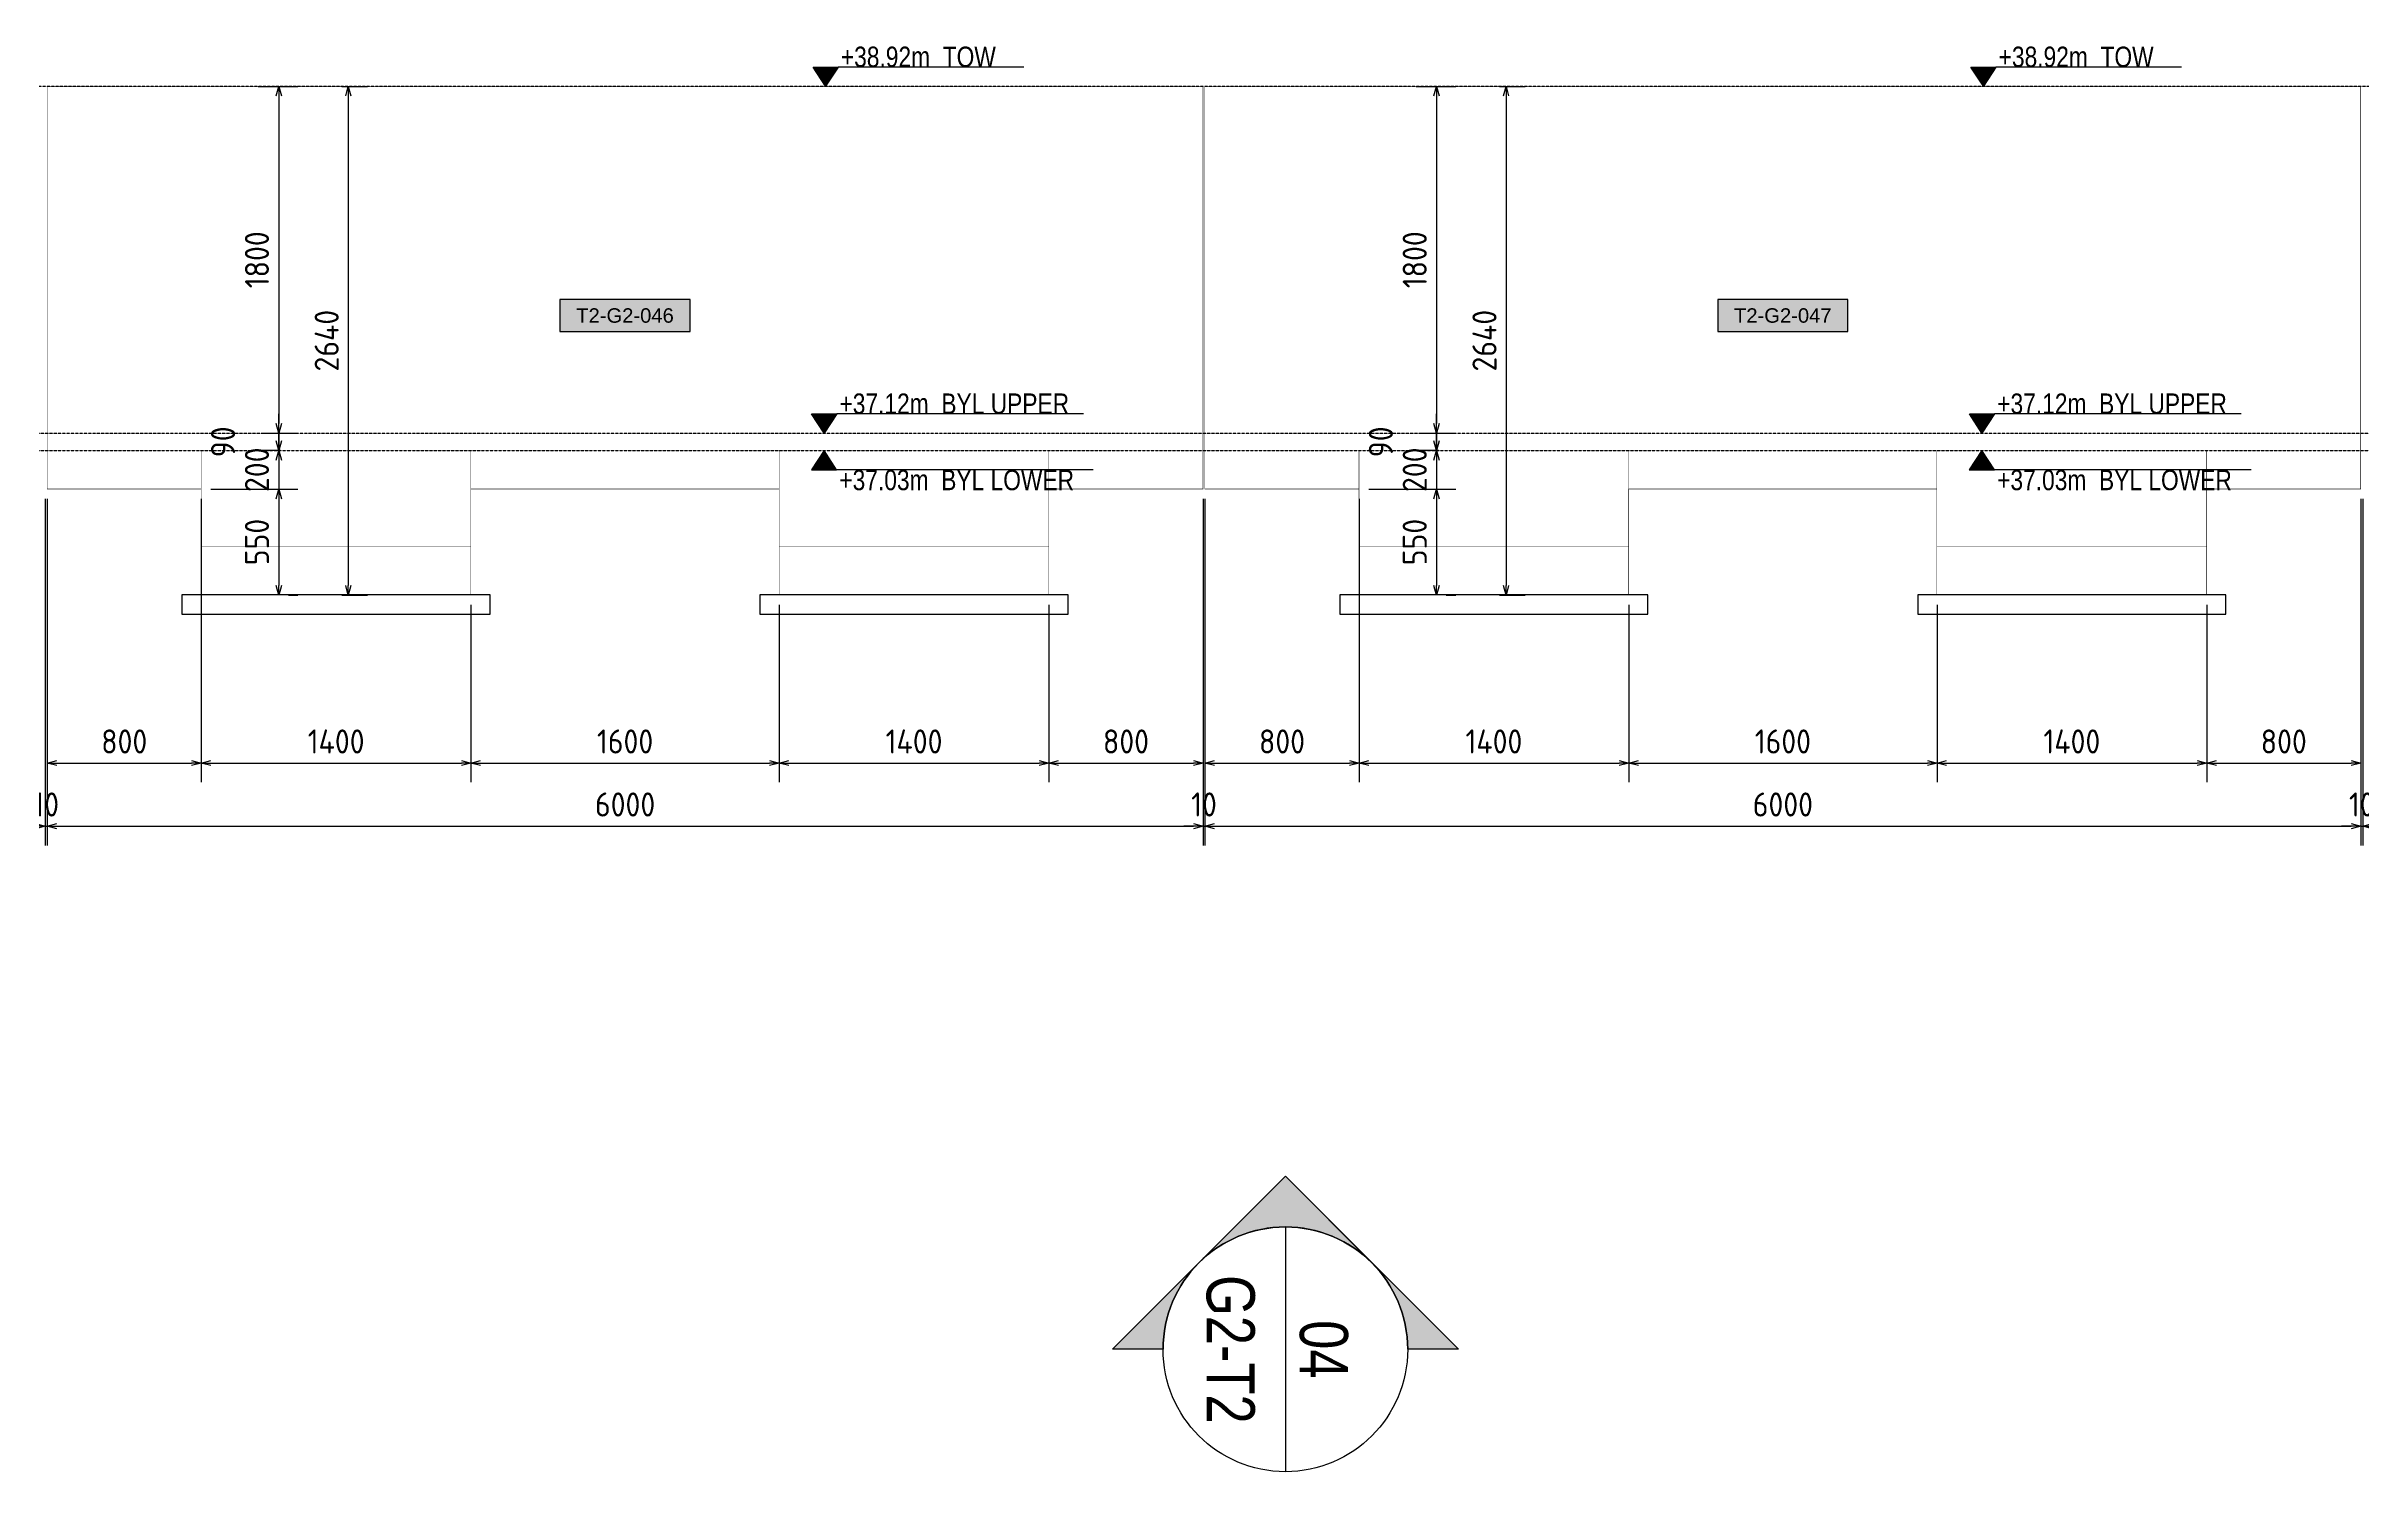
# Model space of a CAD drawing. Header units: centimetres. Extents: x -6122352 to 6876996, y -1694241 to 2592194.
# Drawn here: x 3311298 to 3323318, y 728080 to 735478 of the extents above; entities that cross this region are included whole.
import ezdxf
from ezdxf.enums import TextEntityAlignment as Align

# ---------------------------------------------------------------- set-up
doc = ezdxf.new("R2010")
doc.units = ezdxf.units.CM
doc.header["$MEASUREMENT"] = 0
doc.header["$PDMODE"] = 66
doc.header["$PDSIZE"] = 100
for name, pattern in [('CENTER', [2, 1.25, -0.25, 0.25, -0.25]), ('DASHED2', [0.375, 0.25, -0.125]), ('HIDDEN', [0.375, 0.25, -0.125])]:
    doc.linetypes.add(name, pattern=pattern)
doc.layers.get('Defpoints').update_dxf_attribs({"color": 255, "linetype": 'CENTER'})
for name, color, linetype in [('00-MI-DIM', 7, 'Continuous'), ('@MI-TYPE-01', 30, 'Continuous'), ('@MI-TYPE-02', 6, 'Continuous'), ('JML-Dimension', 1, 'Continuous'), ('PANEL-TAGS', 7, 'Continuous'), ('SECTION', 130, 'Continuous')]:
    doc.layers.add(name, color=color, linetype=linetype)
doc.styles.add('Arial Narrow', font='ARIALN.TTF', dxfattribs={"width": 0.95, "height": 500})
doc.styles.add('PANELTAG_STYLE', font='arial.ttf')
doc.styles.add('Schueco-BEMSTIL', font='isocpeur.ttf', dxfattribs={"width": 0.9})
doc.styles.add('txt-Pisa-std', font='arial.ttf', dxfattribs={"width": 0.8})
doc.dimstyles.new('MI- JWC-TXT-2.5 MM', dxfattribs={"dimscale": 1.5, "dimtxt": 2.5, "dimasz": 1, "dimexe": 2, "dimexo": 1, "dimgap": 1, "dimtad": 1, "dimdec": 0, "dimdsep": 46, "dimtxsty": 'Schueco-BEMSTIL', "dimblk": 'OPEN30', "dimcen": 0, "dimdle": 2, "dimclrd": 140, "dimclre": 8, "dimclrt": 40, "dimadec": 0, "dimazin": 2, "dimtfac": 1, "dimtdec": 0, "dimtix": 1, "dimtmove": 2, "dimatfit": 3, "dimldrblk": 'OPEN', "dimfxl": 2, "dimlwd": -1, "dimlwe": -1, "dimarcsym": 0})

# ---------------------------------------------------------------- blocks, each defined once
blk = doc.blocks.new('*U1142')
at = {"layer": 'JML-Dimension'}
h = blk.add_hatch(color=10, dxfattribs=at)
h.dxf.hatch_style = 1
h.paths.add_polyline_path([(0, 0), (-1.54, 2.37), (1.54, 2.37)])
blk.add_line((24.31, 2.37), (1.54, 2.37), dxfattribs=at)
blk.add_lwpolyline([(0, 0), (-1.54, 2.37), (1.54, 2.37), (0, 0)], dxfattribs=at)
at = {"color": 5, "style": 'txt-Pisa-std', "width": 0.8}
blk.add_attdef('+0.0', text='', height=2.5, dxfattribs=at).set_placement((1.87, 2.37), align=Align.BOTTOM_LEFT)
blk = doc.blocks.new('*U1445')
at = {"layer": 'JML-Dimension'}
h = blk.add_hatch(color=10, dxfattribs=at)
h.dxf.hatch_style = 1
h.paths.add_polyline_path([(0, 0), (-1.54, 2.37), (1.54, 2.37)])
blk.add_line((31.81, 2.37), (1.54, 2.37), dxfattribs=at)
blk.add_lwpolyline([(0, 0), (-1.54, 2.37), (1.54, 2.37), (0, 0)], dxfattribs=at)
at = {"color": 5, "style": 'txt-Pisa-std', "width": 0.8}
blk.add_attdef('+0.0', text='', height=2.5, dxfattribs=at).set_placement((1.87, 2.37), align=Align.BOTTOM_LEFT)
blk = doc.blocks.new('*U1446')
at = {"layer": 'JML-Dimension'}
h = blk.add_hatch(color=10, dxfattribs=at)
h.dxf.hatch_style = 1
h.paths.add_polyline_path([(0, 0), (-1.54, 2.37), (1.54, 2.37)])
blk.add_line((33.03, 2.37), (1.54, 2.37), dxfattribs=at)
blk.add_lwpolyline([(0, 0), (-1.54, 2.37), (1.54, 2.37), (0, 0)], dxfattribs=at)
at = {"color": 5, "style": 'txt-Pisa-std', "width": 0.8}
blk.add_attdef('+0.0', text='', height=2.5, dxfattribs=at).set_placement((1.87, 2.37), align=Align.BOTTOM_LEFT)
blk = doc.blocks.new('_Open30')
at = {"color": 0, "linetype": 'ByBlock', "lineweight": -2}
for p, q in [((-1, 0.27), (0, 0)), ((0, 0), (-1, -0.27)), ((0, 0), (-1, 0))]:
    blk.add_line(p, q, dxfattribs=at)
blk = doc.blocks.new('*D1967')
at = {"layer": '@MI-TYPE-01', "color": 8, "transparency": 16777216}
for p, q in [((3312832, 735270), (3312966, 735270)), ((3312832, 732630), (3312966, 732630))]:
    blk.add_line(p, q, dxfattribs=at)
at = {"layer": '@MI-TYPE-01', "color": 140, "transparency": 16777216}
blk.add_line((3312866, 735220), (3312866, 732680), dxfattribs=at)
at = {"layer": 'Defpoints', "color": 0, "transparency": 16777216}
for p in [(3312782, 735270), (3312782, 732630), (3312866, 732630)]:
    blk.add_point(p, dxfattribs=at)
at = {"layer": '@MI-TYPE-01', "color": 140, "transparency": 16777216, "xscale": 50, "yscale": 50, "zscale": 50}
for p, rotation in [((3312866, 735270), 90), ((3312866, 732630), 270)]:
    blk.add_blockref('_Open30', p, dxfattribs=dict(at, rotation=rotation))
at = {"layer": '@MI-TYPE-01', "color": 40, "transparency": 16777216, "insert": (3312754, 733950), "char_height": 125, "attachment_point": 5, "rotation": 90, "style": 'Schueco-BEMSTIL'}
blk.add_mtext('2640', dxfattribs=at)
blk = doc.blocks.new('_Open')
at = {"color": 0, "linetype": 'ByBlock', "lineweight": -2}
for p, q in [((-1, 0.2), (0, 0)), ((-1, -0.2), (0, 0)), ((0, 0), (-1, 0))]:
    blk.add_line(p, q, dxfattribs=at)
blk = doc.blocks.new('*D1968')
at = {"layer": '@MI-TYPE-01', "color": 8, "transparency": 16777216}
for p, q in [((3312399, 735270), (3312605, 735270)), ((3312431, 733470), (3312605, 733470))]:
    blk.add_line(p, q, dxfattribs=at)
at = {"layer": '@MI-TYPE-01', "color": 140, "transparency": 16777216}
blk.add_line((3312505, 735220), (3312505, 733520), dxfattribs=at)
at = {"layer": 'Defpoints', "color": 0, "transparency": 16777216}
for p in [(3312349, 735270), (3312381, 733470), (3312505, 733470)]:
    blk.add_point(p, dxfattribs=at)
at = {"layer": '@MI-TYPE-01', "color": 140, "transparency": 16777216, "xscale": 50, "yscale": 50, "zscale": 50}
for p, rotation in [((3312505, 735270), 90), ((3312505, 733470), 270)]:
    blk.add_blockref('_Open30', p, dxfattribs=dict(at, rotation=rotation))
at = {"layer": '@MI-TYPE-01', "color": 40, "transparency": 16777216, "insert": (3312392, 734370), "char_height": 125, "attachment_point": 5, "rotation": 90, "style": 'Schueco-BEMSTIL'}
blk.add_mtext('1800', dxfattribs=at)
blk = doc.blocks.new('*D1969')
at = {"layer": '@MI-TYPE-01', "color": 140, "transparency": 16777216}
for p, q in [((3312505, 733520), (3312505, 733570)), ((3312505, 733470), (3312505, 733380)), ((3312505, 733330), (3312505, 733280))]:
    blk.add_line(p, q, dxfattribs=at)
at = {"layer": '@MI-TYPE-01', "color": 8, "transparency": 16777216}
for p, q in [((3312431, 733470), (3312605, 733470)), ((3312515, 733380), (3312405, 733380))]:
    blk.add_line(p, q, dxfattribs=at)
at = {"layer": 'Defpoints', "color": 0, "transparency": 16777216}
for p in [(3312381, 733470), (3312505, 733380), (3312565, 733380)]:
    blk.add_point(p, dxfattribs=at)
at = {"layer": '@MI-TYPE-01', "color": 140, "transparency": 16777216, "xscale": 50, "yscale": 50, "zscale": 50}
for p, rotation in [((3312505, 733470), 270), ((3312505, 733380), 90)]:
    blk.add_blockref('_Open30', p, dxfattribs=dict(at, rotation=rotation))
at = {"layer": '@MI-TYPE-01', "color": 40, "transparency": 16777216, "insert": (3312216, 733425), "char_height": 125, "attachment_point": 5, "rotation": 90, "style": 'Schueco-BEMSTIL'}
blk.add_mtext('90', dxfattribs=at)
blk = doc.blocks.new('*D1965')
at = {"layer": '@MI-TYPE-01', "color": 140, "transparency": 16777216}
for p, q in [((3312505, 733430), (3312505, 733480)), ((3312505, 733380), (3312505, 733180)), ((3312505, 733130), (3312505, 733080))]:
    blk.add_line(p, q, dxfattribs=at)
at = {"layer": '@MI-TYPE-01', "color": 8, "transparency": 16777216}
for p, q in [((3312515, 733380), (3312405, 733380)), ((3312153, 733180), (3312605, 733180))]:
    blk.add_line(p, q, dxfattribs=at)
at = {"layer": 'Defpoints', "color": 0, "transparency": 16777216}
for p in [(3312565, 733380), (3312103, 733180), (3312505, 733180)]:
    blk.add_point(p, dxfattribs=at)
at = {"layer": '@MI-TYPE-01', "color": 140, "transparency": 16777216, "xscale": 50, "yscale": 50, "zscale": 50}
for p, rotation in [((3312505, 733380), 270), ((3312505, 733180), 90)]:
    blk.add_blockref('_Open30', p, dxfattribs=dict(at, rotation=rotation))
at = {"layer": '@MI-TYPE-01', "color": 40, "transparency": 16777216, "insert": (3312392, 733280), "char_height": 125, "attachment_point": 5, "rotation": 90, "style": 'Schueco-BEMSTIL'}
blk.add_mtext('200', dxfattribs=at)
blk = doc.blocks.new('*D1966')
at = {"layer": '@MI-TYPE-01', "color": 8, "transparency": 16777216}
for p, q in [((3312153, 733180), (3312605, 733180)), ((3312555, 732630), (3312605, 732630))]:
    blk.add_line(p, q, dxfattribs=at)
at = {"layer": '@MI-TYPE-01', "color": 140, "transparency": 16777216}
blk.add_line((3312505, 733130), (3312505, 732680), dxfattribs=at)
at = {"layer": 'Defpoints', "color": 0, "transparency": 16777216}
for p in [(3312103, 733180), (3312505, 732630), (3312505, 732630)]:
    blk.add_point(p, dxfattribs=at)
at = {"layer": '@MI-TYPE-01', "color": 140, "transparency": 16777216, "xscale": 50, "yscale": 50, "zscale": 50}
for p, rotation in [((3312505, 733180), 90), ((3312505, 732630), 270)]:
    blk.add_blockref('_Open30', p, dxfattribs=dict(at, rotation=rotation))
at = {"layer": '@MI-TYPE-01', "color": 40, "transparency": 16777216, "insert": (3312392, 732905), "char_height": 125, "attachment_point": 5, "rotation": 90, "style": 'Schueco-BEMSTIL'}
blk.add_mtext('550', dxfattribs=at)
blk = doc.blocks.new('*D1971')
at = {"layer": '@MI-TYPE-01', "color": 8, "transparency": 16777216}
for p, q in [((3311303, 733130), (3311303, 731658)), ((3312103, 733130), (3312103, 731658))]:
    blk.add_line(p, q, dxfattribs=at)
at = {"layer": '@MI-TYPE-01', "color": 140, "transparency": 16777216}
blk.add_line((3311353, 731758), (3312053, 731758), dxfattribs=at)
at = {"layer": 'Defpoints', "color": 0, "transparency": 16777216}
for p in [(3311303, 733180), (3312103, 733180), (3312103, 731758)]:
    blk.add_point(p, dxfattribs=at)
at = {"layer": '@MI-TYPE-01', "color": 140, "transparency": 16777216, "xscale": 50, "yscale": 50, "zscale": 50, "rotation": 180}
blk.add_blockref('_Open30', (3311303, 731758), dxfattribs=at)
at = {"layer": '@MI-TYPE-01', "color": 140, "transparency": 16777216, "xscale": 50, "yscale": 50, "zscale": 50}
blk.add_blockref('_Open30', (3312103, 731758), dxfattribs=at)
at = {"layer": '@MI-TYPE-01', "color": 40, "transparency": 16777216, "insert": (3311703, 731870), "char_height": 125, "attachment_point": 5, "style": 'Schueco-BEMSTIL'}
blk.add_mtext('800', dxfattribs=at)
blk = doc.blocks.new('*D1972')
at = {"layer": '@MI-TYPE-01', "color": 8, "transparency": 16777216}
for p, q in [((3312103, 733130), (3312103, 731658)), ((3313503, 732580), (3313503, 731658))]:
    blk.add_line(p, q, dxfattribs=at)
at = {"layer": '@MI-TYPE-01', "color": 140, "transparency": 16777216}
blk.add_line((3312153, 731758), (3313453, 731758), dxfattribs=at)
at = {"layer": 'Defpoints', "color": 0, "transparency": 16777216}
for p in [(3312103, 733180), (3313503, 732630), (3313503, 731758)]:
    blk.add_point(p, dxfattribs=at)
at = {"layer": '@MI-TYPE-01', "color": 140, "transparency": 16777216, "xscale": 50, "yscale": 50, "zscale": 50, "rotation": 180}
blk.add_blockref('_Open30', (3312103, 731758), dxfattribs=at)
at = {"layer": '@MI-TYPE-01', "color": 140, "transparency": 16777216, "xscale": 50, "yscale": 50, "zscale": 50}
blk.add_blockref('_Open30', (3313503, 731758), dxfattribs=at)
at = {"layer": '@MI-TYPE-01', "color": 40, "transparency": 16777216, "insert": (3312803, 731870), "char_height": 125, "attachment_point": 5, "style": 'Schueco-BEMSTIL'}
blk.add_mtext('1400', dxfattribs=at)
blk = doc.blocks.new('*D1973')
at = {"layer": '@MI-TYPE-01', "color": 8, "transparency": 16777216}
for p, q in [((3313503, 732580), (3313503, 731658)), ((3315103, 732580), (3315103, 731658))]:
    blk.add_line(p, q, dxfattribs=at)
at = {"layer": '@MI-TYPE-01', "color": 140, "transparency": 16777216}
blk.add_line((3313553, 731758), (3315053, 731758), dxfattribs=at)
at = {"layer": 'Defpoints', "color": 0, "transparency": 16777216}
for p in [(3313503, 732630), (3315103, 732630), (3315103, 731758)]:
    blk.add_point(p, dxfattribs=at)
at = {"layer": '@MI-TYPE-01', "color": 140, "transparency": 16777216, "xscale": 50, "yscale": 50, "zscale": 50, "rotation": 180}
blk.add_blockref('_Open30', (3313503, 731758), dxfattribs=at)
at = {"layer": '@MI-TYPE-01', "color": 140, "transparency": 16777216, "xscale": 50, "yscale": 50, "zscale": 50}
blk.add_blockref('_Open30', (3315103, 731758), dxfattribs=at)
at = {"layer": '@MI-TYPE-01', "color": 40, "transparency": 16777216, "insert": (3314303, 731870), "char_height": 125, "attachment_point": 5, "style": 'Schueco-BEMSTIL'}
blk.add_mtext('1600', dxfattribs=at)
blk = doc.blocks.new('*D1974')
at = {"layer": '@MI-TYPE-01', "color": 8, "transparency": 16777216}
for p, q in [((3315103, 732580), (3315103, 731658)), ((3316503, 732580), (3316503, 731658))]:
    blk.add_line(p, q, dxfattribs=at)
at = {"layer": '@MI-TYPE-01', "color": 140, "transparency": 16777216}
blk.add_line((3315153, 731758), (3316453, 731758), dxfattribs=at)
at = {"layer": 'Defpoints', "color": 0, "transparency": 16777216}
for p in [(3315103, 732630), (3316503, 732630), (3316503, 731758)]:
    blk.add_point(p, dxfattribs=at)
at = {"layer": '@MI-TYPE-01', "color": 140, "transparency": 16777216, "xscale": 50, "yscale": 50, "zscale": 50, "rotation": 180}
blk.add_blockref('_Open30', (3315103, 731758), dxfattribs=at)
at = {"layer": '@MI-TYPE-01', "color": 140, "transparency": 16777216, "xscale": 50, "yscale": 50, "zscale": 50}
blk.add_blockref('_Open30', (3316503, 731758), dxfattribs=at)
at = {"layer": '@MI-TYPE-01', "color": 40, "transparency": 16777216, "insert": (3315803, 731870), "char_height": 125, "attachment_point": 5, "style": 'Schueco-BEMSTIL'}
blk.add_mtext('1400', dxfattribs=at)
blk = doc.blocks.new('*D1975')
at = {"layer": '@MI-TYPE-01', "color": 8, "transparency": 16777216}
for p, q in [((3317303, 733130), (3317303, 731658)), ((3316503, 732580), (3316503, 731658))]:
    blk.add_line(p, q, dxfattribs=at)
at = {"layer": '@MI-TYPE-01', "color": 140, "transparency": 16777216}
blk.add_line((3316553, 731758), (3317253, 731758), dxfattribs=at)
at = {"layer": 'Defpoints', "color": 0, "transparency": 16777216}
for p in [(3317303, 733180), (3316503, 732630), (3317303, 731758)]:
    blk.add_point(p, dxfattribs=at)
at = {"layer": '@MI-TYPE-01', "color": 140, "transparency": 16777216, "xscale": 50, "yscale": 50, "zscale": 50, "rotation": 180}
blk.add_blockref('_Open30', (3316503, 731758), dxfattribs=at)
at = {"layer": '@MI-TYPE-01', "color": 140, "transparency": 16777216, "xscale": 50, "yscale": 50, "zscale": 50}
blk.add_blockref('_Open30', (3317303, 731758), dxfattribs=at)
at = {"layer": '@MI-TYPE-01', "color": 40, "transparency": 16777216, "insert": (3316903, 731870), "char_height": 125, "attachment_point": 5, "style": 'Schueco-BEMSTIL'}
blk.add_mtext('800', dxfattribs=at)
blk = doc.blocks.new('*D1970')
at = {"layer": '@MI-TYPE-01', "color": 8, "transparency": 16777216}
for p, q in [((3311303, 733130), (3311303, 731330)), ((3317303, 733130), (3317303, 731330))]:
    blk.add_line(p, q, dxfattribs=at)
at = {"layer": '@MI-TYPE-01', "color": 140, "transparency": 16777216}
blk.add_line((3311353, 731430), (3317253, 731430), dxfattribs=at)
at = {"layer": 'Defpoints', "color": 0, "transparency": 16777216}
for p in [(3311303, 733180), (3317303, 733180), (3317303, 731430)]:
    blk.add_point(p, dxfattribs=at)
at = {"layer": '@MI-TYPE-01', "color": 140, "transparency": 16777216, "xscale": 50, "yscale": 50, "zscale": 50, "rotation": 180}
blk.add_blockref('_Open30', (3311303, 731430), dxfattribs=at)
at = {"layer": '@MI-TYPE-01', "color": 140, "transparency": 16777216, "xscale": 50, "yscale": 50, "zscale": 50}
blk.add_blockref('_Open30', (3317303, 731430), dxfattribs=at)
at = {"layer": '@MI-TYPE-01', "color": 40, "transparency": 16777216, "insert": (3314303, 731543), "char_height": 125, "attachment_point": 5, "style": 'Schueco-BEMSTIL'}
blk.add_mtext('6000', dxfattribs=at)
blk = doc.blocks.new('*D1976')
at = {"layer": '@MI-TYPE-01', "color": 8, "transparency": 16777216}
for p, q in [((3318842, 735270), (3318976, 735270)), ((3318842, 732630), (3318976, 732630))]:
    blk.add_line(p, q, dxfattribs=at)
at = {"layer": '@MI-TYPE-01', "color": 140, "transparency": 16777216}
blk.add_line((3318876, 735220), (3318876, 732680), dxfattribs=at)
at = {"layer": 'Defpoints', "color": 0, "transparency": 16777216}
for p in [(3318792, 735270), (3318792, 732630), (3318876, 732630)]:
    blk.add_point(p, dxfattribs=at)
at = {"layer": '@MI-TYPE-01', "color": 140, "transparency": 16777216, "xscale": 50, "yscale": 50, "zscale": 50}
for p, rotation in [((3318876, 735270), 90), ((3318876, 732630), 270)]:
    blk.add_blockref('_Open30', p, dxfattribs=dict(at, rotation=rotation))
at = {"layer": '@MI-TYPE-01', "color": 40, "transparency": 16777216, "insert": (3318764, 733950), "char_height": 125, "attachment_point": 5, "rotation": 90, "style": 'Schueco-BEMSTIL'}
blk.add_mtext('2640', dxfattribs=at)
blk = doc.blocks.new('*D1977')
at = {"layer": '@MI-TYPE-01', "color": 8, "transparency": 16777216}
for p, q in [((3318409, 735270), (3318615, 735270)), ((3318441, 733470), (3318615, 733470))]:
    blk.add_line(p, q, dxfattribs=at)
at = {"layer": '@MI-TYPE-01', "color": 140, "transparency": 16777216}
blk.add_line((3318515, 735220), (3318515, 733520), dxfattribs=at)
at = {"layer": 'Defpoints', "color": 0, "transparency": 16777216}
for p in [(3318359, 735270), (3318391, 733470), (3318515, 733470)]:
    blk.add_point(p, dxfattribs=at)
at = {"layer": '@MI-TYPE-01', "color": 140, "transparency": 16777216, "xscale": 50, "yscale": 50, "zscale": 50}
for p, rotation in [((3318515, 735270), 90), ((3318515, 733470), 270)]:
    blk.add_blockref('_Open30', p, dxfattribs=dict(at, rotation=rotation))
at = {"layer": '@MI-TYPE-01', "color": 40, "transparency": 16777216, "insert": (3318402, 734370), "char_height": 125, "attachment_point": 5, "rotation": 90, "style": 'Schueco-BEMSTIL'}
blk.add_mtext('1800', dxfattribs=at)
blk = doc.blocks.new('*D1978')
at = {"layer": '@MI-TYPE-01', "color": 140, "transparency": 16777216}
for p, q in [((3318515, 733520), (3318515, 733570)), ((3318515, 733470), (3318515, 733380)), ((3318515, 733330), (3318515, 733280))]:
    blk.add_line(p, q, dxfattribs=at)
at = {"layer": '@MI-TYPE-01', "color": 8, "transparency": 16777216}
for p, q in [((3318441, 733470), (3318615, 733470)), ((3318525, 733380), (3318415, 733380))]:
    blk.add_line(p, q, dxfattribs=at)
at = {"layer": 'Defpoints', "color": 0, "transparency": 16777216}
for p in [(3318391, 733470), (3318515, 733380), (3318575, 733380)]:
    blk.add_point(p, dxfattribs=at)
at = {"layer": '@MI-TYPE-01', "color": 140, "transparency": 16777216, "xscale": 50, "yscale": 50, "zscale": 50}
for p, rotation in [((3318515, 733470), 270), ((3318515, 733380), 90)]:
    blk.add_blockref('_Open30', p, dxfattribs=dict(at, rotation=rotation))
at = {"layer": '@MI-TYPE-01', "color": 40, "transparency": 16777216, "insert": (3318226, 733425), "char_height": 125, "attachment_point": 5, "rotation": 90, "style": 'Schueco-BEMSTIL'}
blk.add_mtext('90', dxfattribs=at)
blk = doc.blocks.new('*D1979')
at = {"layer": '@MI-TYPE-01', "color": 140, "transparency": 16777216}
for p, q in [((3318515, 733430), (3318515, 733480)), ((3318515, 733380), (3318515, 733180)), ((3318515, 733130), (3318515, 733080))]:
    blk.add_line(p, q, dxfattribs=at)
at = {"layer": '@MI-TYPE-01', "color": 8, "transparency": 16777216}
for p, q in [((3318525, 733380), (3318415, 733380)), ((3318163, 733180), (3318615, 733180))]:
    blk.add_line(p, q, dxfattribs=at)
at = {"layer": 'Defpoints', "color": 0, "transparency": 16777216}
for p in [(3318575, 733380), (3318113, 733180), (3318515, 733180)]:
    blk.add_point(p, dxfattribs=at)
at = {"layer": '@MI-TYPE-01', "color": 140, "transparency": 16777216, "xscale": 50, "yscale": 50, "zscale": 50}
for p, rotation in [((3318515, 733380), 270), ((3318515, 733180), 90)]:
    blk.add_blockref('_Open30', p, dxfattribs=dict(at, rotation=rotation))
at = {"layer": '@MI-TYPE-01', "color": 40, "transparency": 16777216, "insert": (3318402, 733280), "char_height": 125, "attachment_point": 5, "rotation": 90, "style": 'Schueco-BEMSTIL'}
blk.add_mtext('200', dxfattribs=at)
blk = doc.blocks.new('*D1980')
at = {"layer": '@MI-TYPE-01', "color": 8, "transparency": 16777216}
for p, q in [((3318163, 733180), (3318615, 733180)), ((3318565, 732630), (3318615, 732630))]:
    blk.add_line(p, q, dxfattribs=at)
at = {"layer": '@MI-TYPE-01', "color": 140, "transparency": 16777216}
blk.add_line((3318515, 733130), (3318515, 732680), dxfattribs=at)
at = {"layer": 'Defpoints', "color": 0, "transparency": 16777216}
for p in [(3318113, 733180), (3318515, 732630), (3318515, 732630)]:
    blk.add_point(p, dxfattribs=at)
at = {"layer": '@MI-TYPE-01', "color": 140, "transparency": 16777216, "xscale": 50, "yscale": 50, "zscale": 50}
for p, rotation in [((3318515, 733180), 90), ((3318515, 732630), 270)]:
    blk.add_blockref('_Open30', p, dxfattribs=dict(at, rotation=rotation))
at = {"layer": '@MI-TYPE-01', "color": 40, "transparency": 16777216, "insert": (3318402, 732905), "char_height": 125, "attachment_point": 5, "rotation": 90, "style": 'Schueco-BEMSTIL'}
blk.add_mtext('550', dxfattribs=at)
blk = doc.blocks.new('*D1981')
at = {"layer": '@MI-TYPE-01', "color": 8, "transparency": 16777216}
for p, q in [((3317313, 733130), (3317313, 731658)), ((3318113, 733130), (3318113, 731658))]:
    blk.add_line(p, q, dxfattribs=at)
at = {"layer": '@MI-TYPE-01', "color": 140, "transparency": 16777216}
blk.add_line((3317363, 731758), (3318063, 731758), dxfattribs=at)
at = {"layer": 'Defpoints', "color": 0, "transparency": 16777216}
for p in [(3317313, 733180), (3318113, 733180), (3318113, 731758)]:
    blk.add_point(p, dxfattribs=at)
at = {"layer": '@MI-TYPE-01', "color": 140, "transparency": 16777216, "xscale": 50, "yscale": 50, "zscale": 50, "rotation": 180}
blk.add_blockref('_Open30', (3317313, 731758), dxfattribs=at)
at = {"layer": '@MI-TYPE-01', "color": 140, "transparency": 16777216, "xscale": 50, "yscale": 50, "zscale": 50}
blk.add_blockref('_Open30', (3318113, 731758), dxfattribs=at)
at = {"layer": '@MI-TYPE-01', "color": 40, "transparency": 16777216, "insert": (3317713, 731870), "char_height": 125, "attachment_point": 5, "style": 'Schueco-BEMSTIL'}
blk.add_mtext('800', dxfattribs=at)
blk = doc.blocks.new('*D1982')
at = {"layer": '@MI-TYPE-01', "color": 8, "transparency": 16777216}
for p, q in [((3318113, 733130), (3318113, 731658)), ((3319513, 732580), (3319513, 731658))]:
    blk.add_line(p, q, dxfattribs=at)
at = {"layer": '@MI-TYPE-01', "color": 140, "transparency": 16777216}
blk.add_line((3318163, 731758), (3319463, 731758), dxfattribs=at)
at = {"layer": 'Defpoints', "color": 0, "transparency": 16777216}
for p in [(3318113, 733180), (3319513, 732630), (3319513, 731758)]:
    blk.add_point(p, dxfattribs=at)
at = {"layer": '@MI-TYPE-01', "color": 140, "transparency": 16777216, "xscale": 50, "yscale": 50, "zscale": 50, "rotation": 180}
blk.add_blockref('_Open30', (3318113, 731758), dxfattribs=at)
at = {"layer": '@MI-TYPE-01', "color": 140, "transparency": 16777216, "xscale": 50, "yscale": 50, "zscale": 50}
blk.add_blockref('_Open30', (3319513, 731758), dxfattribs=at)
at = {"layer": '@MI-TYPE-01', "color": 40, "transparency": 16777216, "insert": (3318813, 731870), "char_height": 125, "attachment_point": 5, "style": 'Schueco-BEMSTIL'}
blk.add_mtext('1400', dxfattribs=at)
blk = doc.blocks.new('*D1983')
at = {"layer": '@MI-TYPE-01', "color": 8, "transparency": 16777216}
for p, q in [((3319513, 732580), (3319513, 731658)), ((3321113, 732580), (3321113, 731658))]:
    blk.add_line(p, q, dxfattribs=at)
at = {"layer": '@MI-TYPE-01', "color": 140, "transparency": 16777216}
blk.add_line((3319563, 731758), (3321063, 731758), dxfattribs=at)
at = {"layer": 'Defpoints', "color": 0, "transparency": 16777216}
for p in [(3319513, 732630), (3321113, 732630), (3321113, 731758)]:
    blk.add_point(p, dxfattribs=at)
at = {"layer": '@MI-TYPE-01', "color": 140, "transparency": 16777216, "xscale": 50, "yscale": 50, "zscale": 50, "rotation": 180}
blk.add_blockref('_Open30', (3319513, 731758), dxfattribs=at)
at = {"layer": '@MI-TYPE-01', "color": 140, "transparency": 16777216, "xscale": 50, "yscale": 50, "zscale": 50}
blk.add_blockref('_Open30', (3321113, 731758), dxfattribs=at)
at = {"layer": '@MI-TYPE-01', "color": 40, "transparency": 16777216, "insert": (3320313, 731870), "char_height": 125, "attachment_point": 5, "style": 'Schueco-BEMSTIL'}
blk.add_mtext('1600', dxfattribs=at)
blk = doc.blocks.new('*D1984')
at = {"layer": '@MI-TYPE-01', "color": 8, "transparency": 16777216}
for p, q in [((3321113, 732580), (3321113, 731658)), ((3322513, 732580), (3322513, 731658))]:
    blk.add_line(p, q, dxfattribs=at)
at = {"layer": '@MI-TYPE-01', "color": 140, "transparency": 16777216}
blk.add_line((3321163, 731758), (3322463, 731758), dxfattribs=at)
at = {"layer": 'Defpoints', "color": 0, "transparency": 16777216}
for p in [(3321113, 732630), (3322513, 732630), (3322513, 731758)]:
    blk.add_point(p, dxfattribs=at)
at = {"layer": '@MI-TYPE-01', "color": 140, "transparency": 16777216, "xscale": 50, "yscale": 50, "zscale": 50, "rotation": 180}
blk.add_blockref('_Open30', (3321113, 731758), dxfattribs=at)
at = {"layer": '@MI-TYPE-01', "color": 140, "transparency": 16777216, "xscale": 50, "yscale": 50, "zscale": 50}
blk.add_blockref('_Open30', (3322513, 731758), dxfattribs=at)
at = {"layer": '@MI-TYPE-01', "color": 40, "transparency": 16777216, "insert": (3321813, 731870), "char_height": 125, "attachment_point": 5, "style": 'Schueco-BEMSTIL'}
blk.add_mtext('1400', dxfattribs=at)
blk = doc.blocks.new('*D1985')
at = {"layer": '@MI-TYPE-01', "color": 8, "transparency": 16777216}
for p, q in [((3323313, 733130), (3323313, 731658)), ((3322513, 732580), (3322513, 731658))]:
    blk.add_line(p, q, dxfattribs=at)
at = {"layer": '@MI-TYPE-01', "color": 140, "transparency": 16777216}
blk.add_line((3322563, 731758), (3323263, 731758), dxfattribs=at)
at = {"layer": 'Defpoints', "color": 0, "transparency": 16777216}
for p in [(3323313, 733180), (3322513, 732630), (3323313, 731758)]:
    blk.add_point(p, dxfattribs=at)
at = {"layer": '@MI-TYPE-01', "color": 140, "transparency": 16777216, "xscale": 50, "yscale": 50, "zscale": 50, "rotation": 180}
blk.add_blockref('_Open30', (3322513, 731758), dxfattribs=at)
at = {"layer": '@MI-TYPE-01', "color": 140, "transparency": 16777216, "xscale": 50, "yscale": 50, "zscale": 50}
blk.add_blockref('_Open30', (3323313, 731758), dxfattribs=at)
at = {"layer": '@MI-TYPE-01', "color": 40, "transparency": 16777216, "insert": (3322913, 731870), "char_height": 125, "attachment_point": 5, "style": 'Schueco-BEMSTIL'}
blk.add_mtext('800', dxfattribs=at)
blk = doc.blocks.new('*D1986')
at = {"layer": '@MI-TYPE-01', "color": 8, "transparency": 16777216}
for p, q in [((3317313, 733130), (3317313, 731330)), ((3323313, 733130), (3323313, 731330))]:
    blk.add_line(p, q, dxfattribs=at)
at = {"layer": '@MI-TYPE-01', "color": 140, "transparency": 16777216}
blk.add_line((3317363, 731430), (3323263, 731430), dxfattribs=at)
at = {"layer": 'Defpoints', "color": 0, "transparency": 16777216}
for p in [(3317313, 733180), (3323313, 733180), (3323313, 731430)]:
    blk.add_point(p, dxfattribs=at)
at = {"layer": '@MI-TYPE-01', "color": 140, "transparency": 16777216, "xscale": 50, "yscale": 50, "zscale": 50, "rotation": 180}
blk.add_blockref('_Open30', (3317313, 731430), dxfattribs=at)
at = {"layer": '@MI-TYPE-01', "color": 140, "transparency": 16777216, "xscale": 50, "yscale": 50, "zscale": 50}
blk.add_blockref('_Open30', (3323313, 731430), dxfattribs=at)
at = {"layer": '@MI-TYPE-01', "color": 40, "transparency": 16777216, "insert": (3320313, 731543), "char_height": 125, "attachment_point": 5, "style": 'Schueco-BEMSTIL'}
blk.add_mtext('6000', dxfattribs=at)
blk = doc.blocks.new('*D1998')
at = {"layer": '@MI-TYPE-01', "color": 8, "transparency": 16777216}
for p, q in [((3311293, 733130), (3311293, 731330)), ((3311303, 733130), (3311303, 731330))]:
    blk.add_line(p, q, dxfattribs=at)
at = {"layer": '@MI-TYPE-01', "color": 140, "transparency": 16777216}
for p, q in [((3311243, 731430), (3311193, 731430)), ((3311293, 731430), (3311303, 731430)), ((3311353, 731430), (3311403, 731430))]:
    blk.add_line(p, q, dxfattribs=at)
at = {"layer": 'Defpoints', "color": 0, "transparency": 16777216}
for p in [(3311293, 733180), (3311303, 733180), (3311303, 731430)]:
    blk.add_point(p, dxfattribs=at)
at = {"layer": '@MI-TYPE-01', "color": 140, "transparency": 16777216, "xscale": 50, "yscale": 50, "zscale": 50}
blk.add_blockref('_Open30', (3311293, 731430), dxfattribs=at)
at = {"layer": '@MI-TYPE-01', "color": 140, "transparency": 16777216, "xscale": 50, "yscale": 50, "zscale": 50, "rotation": 180}
blk.add_blockref('_Open30', (3311303, 731430), dxfattribs=at)
at = {"layer": '@MI-TYPE-01', "color": 40, "transparency": 16777216, "insert": (3311298, 731543), "char_height": 125, "attachment_point": 5, "style": 'Schueco-BEMSTIL'}
blk.add_mtext('10', dxfattribs=at)
blk = doc.blocks.new('*D1999')
at = {"layer": '@MI-TYPE-01', "color": 8, "transparency": 16777216}
for p, q in [((3317303, 733130), (3317303, 731330)), ((3317313, 733130), (3317313, 731330))]:
    blk.add_line(p, q, dxfattribs=at)
at = {"layer": '@MI-TYPE-01', "color": 140, "transparency": 16777216}
for p, q in [((3317253, 731430), (3317203, 731430)), ((3317303, 731430), (3317313, 731430)), ((3317363, 731430), (3317413, 731430))]:
    blk.add_line(p, q, dxfattribs=at)
at = {"layer": 'Defpoints', "color": 0, "transparency": 16777216}
for p in [(3317303, 733180), (3317313, 733180), (3317313, 731430)]:
    blk.add_point(p, dxfattribs=at)
at = {"layer": '@MI-TYPE-01', "color": 140, "transparency": 16777216, "xscale": 50, "yscale": 50, "zscale": 50}
blk.add_blockref('_Open30', (3317303, 731430), dxfattribs=at)
at = {"layer": '@MI-TYPE-01', "color": 140, "transparency": 16777216, "xscale": 50, "yscale": 50, "zscale": 50, "rotation": 180}
blk.add_blockref('_Open30', (3317313, 731430), dxfattribs=at)
at = {"layer": '@MI-TYPE-01', "color": 40, "transparency": 16777216, "insert": (3317308, 731543), "char_height": 125, "attachment_point": 5, "style": 'Schueco-BEMSTIL'}
blk.add_mtext('10', dxfattribs=at)
blk = doc.blocks.new('*D2000')
at = {"layer": '@MI-TYPE-01', "color": 8, "transparency": 16777216}
for p, q in [((3323313, 733130), (3323313, 731330)), ((3323323, 733130), (3323323, 731330))]:
    blk.add_line(p, q, dxfattribs=at)
at = {"layer": '@MI-TYPE-01', "color": 140, "transparency": 16777216}
for p, q in [((3323263, 731430), (3323213, 731430)), ((3323313, 731430), (3323323, 731430)), ((3323373, 731430), (3323423, 731430))]:
    blk.add_line(p, q, dxfattribs=at)
at = {"layer": 'Defpoints', "color": 0, "transparency": 16777216}
for p in [(3323313, 733180), (3323323, 733180), (3323323, 731430)]:
    blk.add_point(p, dxfattribs=at)
at = {"layer": '@MI-TYPE-01', "color": 140, "transparency": 16777216, "xscale": 50, "yscale": 50, "zscale": 50}
blk.add_blockref('_Open30', (3323313, 731430), dxfattribs=at)
at = {"layer": '@MI-TYPE-01', "color": 140, "transparency": 16777216, "xscale": 50, "yscale": 50, "zscale": 50, "rotation": 180}
blk.add_blockref('_Open30', (3323323, 731430), dxfattribs=at)
at = {"layer": '@MI-TYPE-01', "color": 40, "transparency": 16777216, "insert": (3323318, 731543), "char_height": 125, "attachment_point": 5, "style": 'Schueco-BEMSTIL'}
blk.add_mtext('10', dxfattribs=at)
blk = doc.blocks.new('T2-ELE FT')
at = {"color": 12, "linetype": 'HIDDEN', "ltscale": 5, "const_width": 2}
blk.add_lwpolyline([(30306558, 1676366), (30306558, 1676866), (30307958, 1676866), (30307958, 1676366)], dxfattribs=at)
at = {"color": 12, "ltscale": 20, "const_width": 2}
blk.add_lwpolyline([(30306558, 1676366), (30307958, 1676366), (30307958, 1676116), (30306558, 1676116)], close=True, dxfattribs=at)
at = {"color": 8, "ltscale": 20}
blk.add_lwpolyline([(30306458, 1676116), (30308058, 1676116), (30308058, 1676016), (30306458, 1676016)], close=True, dxfattribs=at)
blk = doc.blocks.new('PANELTAG')
at = {"layer": 'PANEL-TAGS', "color": 1}
blk.add_lwpolyline([(-13.5, -3.3), (13.5, -3.3), (13.5, 3.3), (-13.5, 3.3)], close=True, dxfattribs=at)
at = {"layer": 'PANEL-TAGS', "color": 40, "true_color": 0xffd700}
blk.add_solid([(-13.5, -3.3), (13.5, -3.3), (-13.5, 3.3), (13.5, 3.3)], dxfattribs=at)
at = {"layer": 'PANEL-TAGS', "color": 5, "style": 'PANELTAG_STYLE'}
blk.add_attdef('TAGNO', text='', height=3, dxfattribs=at).set_placement((0, 0), align=Align.CENTER)
blk = doc.blocks.new('*U1430')
h = blk.add_hatch(color=94)
edge = h.paths.add_edge_path()
edge.add_line((0, -6.35), (0, -8.98))
edge.add_line((0, -8.98), (-8.98, 0))
edge.add_line((-8.98, 0), (0, 8.98))
edge.add_line((0, 8.98), (0, 6.35))
edge.add_arc((0, 0), 6.35, 90, 270)
at = {"color": 94}
blk.add_line((-6.35, 0), (6.35, 0), dxfattribs=at)
for points in [[(0, -6.35), (0, -8.98), (-8.98, 0), (0, 8.98), (0, 6.35, 1)], [(-4.49, 4.49, 0.414214), (-4.49, -4.49), (-8.98, 0), (-4.49, 4.49)]]:
    blk.add_lwpolyline(points, format="xyb", close=True)
blk.add_circle((0, 0), 6.35, dxfattribs=at)
at = {"style": 'Arial Narrow', "width": 0.95, "flags": 8}
blk.add_attdef('VIEWNUMBER', text='', height=2.5, dxfattribs=at).set_placement((0, 0), align=Align.BOTTOM_CENTER)
blk.add_attdef('SHEETNUMBER', text='', height=2.5, dxfattribs=at).set_placement((0, -1.59), align=Align.TOP_CENTER)

msp = doc.modelspace()

# ---------------------------------------------------------------- linework, layer by layer
at = {"layer": '@MI-TYPE-01', "const_width": 2.5}
for points in [[(3311302.54485, 735270.08873), (3317302.54485, 735270.08873), (3317302.54485, 733180.08877), (3316502.54485, 733180.08877), (3316502.54485, 732630.08877), (3315102.54485, 732630.08877), (3315102.54485, 733180.08877), (3313502.54485, 733180.08877), (3313502.54485, 732630.08877), (3312102.54485, 732630.08877), (3312102.54485, 733180.08877), (3311302.54485, 733180.08877)], [(3317312.54485, 735270.08873), (3323312.54485, 735270.08873), (3323312.54485, 733180.08877), (3322512.54485, 733180.08877), (3322512.54485, 732630.08877), (3321112.54485, 732630.08877), (3321112.54485, 733180.08877), (3319512.54485, 733180.08877), (3319512.54485, 732630.08877), (3318112.54485, 732630.08877), (3318112.54485, 733180.08877), (3317312.54485, 733180.08877)]]:
    msp.add_lwpolyline(points, close=True, dxfattribs=at)
at = {"layer": '@MI-TYPE-02', "color": 160, "linetype": 'DASHED2', "ltscale": 5}
for points in [[(3305197.69486, 735270.08873), (3329322.54485, 735270.08873)], [(3305222.8889, 733470.08877), (3329322.54485, 733470.08877)], [(3305222.8889, 733380.08877), (3329322.54485, 733380.08877)]]:
    msp.add_lwpolyline(points, dxfattribs=at)

# ---------------------------------------------------------------- block references
at = {"color": 2, "xscale": -1}
for p in [(33620060.70641, -943485.78499), (33623060.70641, -943485.78499), (33626070.70641, -943485.78499), (33629070.70641, -943485.78499)]:
    msp.add_blockref('T2-ELE FT', p, dxfattribs=at)
at = {"layer": '00-MI-DIM'}
ref = msp.add_blockref('*U1430', (3317730.41942, 728715.47328), dxfattribs=dict(at, xscale=100, yscale=100, zscale=100, rotation=270))
ref.add_attrib('VIEWNUMBER', '04', dxfattribs={"layer": '0', "height": 250, "rotation": 270, "style": 'Arial Narrow', "width": 0.95}).set_placement((3317730.41942, 728715.47328), align=Align.BOTTOM_CENTER)
ref.add_attrib('SHEETNUMBER', 'G2-T2', dxfattribs={"layer": '0', "height": 250, "rotation": 270, "style": 'Arial Narrow', "width": 0.95}).set_placement((3317571.66942, 728715.47328), align=Align.TOP_CENTER)
at = {"layer": 'PANEL-TAGS'}
ref = msp.add_blockref('PANELTAG', (3314302.54485, 734080.71375), dxfattribs=dict(at, xscale=25, yscale=25, zscale=25))
ref.add_attrib('TAGNO', 'T2-G2-046', dxfattribs={"color": 5, "height": 75, "style": 'PANELTAG_STYLE'}).set_placement((3314302.54485, 734080.71375), align=Align.MIDDLE_CENTER)
ref = msp.add_blockref('PANELTAG', (3320312.54485, 734080.71375), dxfattribs=dict(at, xscale=25, yscale=25, zscale=25))
ref.add_attrib('TAGNO', 'T2-G2-047', dxfattribs={"color": 5, "height": 75, "style": 'PANELTAG_STYLE'}).set_placement((3320312.54485, 734080.71375), align=Align.MIDDLE_CENTER)
at = {"layer": 'SECTION', "color": 6}
ref = msp.add_blockref('*U1142', (3315343.76565, 735270.08873), dxfattribs=dict(at, xscale=42.30147098076819, yscale=42.30147098076819, zscale=42.30147098076819))
ref.add_attrib('+0.0', '+38.92m  TOW', (3315422.89429, 735370.3458), dxfattribs={"layer": 'JML-Dimension', "color": 5, "height": 105.7536775, "style": 'txt-Pisa-std', "width": 0.8})
ref = msp.add_blockref('*U1142', (3321353.76565, 735270.08873), dxfattribs=dict(at, xscale=42.30147098076819, yscale=42.30147098076819, zscale=42.30147098076819))
ref.add_attrib('+0.0', '+38.92m  TOW', (3321432.89429, 735370.3458), dxfattribs={"layer": 'JML-Dimension', "color": 5, "height": 105.7536775, "style": 'txt-Pisa-std', "width": 0.8})
ref = msp.add_blockref('*U1445', (3315336.47216, 733470.08877), dxfattribs=dict(at, xscale=42.30147098076819, yscale=42.30147098076819, zscale=42.30147098076819))
ref.add_attrib('+0.0', '+37.12m  BYL UPPER', (3315415.6008, 733570.34584), dxfattribs={"layer": 'JML-Dimension', "color": 5, "height": 105.7536775, "style": 'txt-Pisa-std', "width": 0.8})
ref = msp.add_blockref('*U1445', (3321346.47216, 733470.08877), dxfattribs=dict(at, xscale=42.30147098076819, yscale=42.30147098076819, zscale=42.30147098076819))
ref.add_attrib('+0.0', '+37.12m  BYL UPPER', (3321425.6008, 733570.34584), dxfattribs={"layer": 'JML-Dimension', "color": 5, "height": 105.7536775, "style": 'txt-Pisa-std', "width": 0.8})
ref = msp.add_blockref('*U1446', (3315335.93215, 733380.08877), dxfattribs=dict(at, xscale=-42.30147098076819, yscale=42.30147098076819, zscale=42.30147098076819, rotation=180))
ref.add_attrib('+0.0', '+37.03m  BYL LOWER', (3315415.0608, 733174.07803), dxfattribs={"layer": 'JML-Dimension', "color": 5, "height": 105.7536775, "style": 'txt-Pisa-std', "width": 0.8})
ref = msp.add_blockref('*U1446', (3321345.93215, 733380.08877), dxfattribs=dict(at, xscale=-42.30147098076819, yscale=42.30147098076819, zscale=42.30147098076819, rotation=180))
ref.add_attrib('+0.0', '+37.03m  BYL LOWER', (3321425.0608, 733174.07803), dxfattribs={"layer": 'JML-Dimension', "color": 5, "height": 105.7536775, "style": 'txt-Pisa-std', "width": 0.8})

# ---------------------------------------------------------------- dimensions: what is measured, and where the dimension line sits
at = {"layer": '@MI-TYPE-01'}
for base, p1, p2, picture, middle in [((3312504.80289, 733470.08877), (3312348.92615, 735270.08873), (3312381.48646, 733470.08877), '*D1968', (3312392.30289, 734370.08875)), ((3312866.48344, 732630.08877), (3312781.60742, 735270.08873), (3312781.60742, 732630.08877), '*D1967', (3312753.98344, 733950.08875)), ((3318514.80289, 733470.08877), (3318358.92615, 735270.08873), (3318391.48646, 733470.08877), '*D1977', (3318402.30289, 734370.08875)), ((3318876.48344, 732630.08877), (3318791.60742, 735270.08873), (3318791.60742, 732630.08877), '*D1976', (3318763.98344, 733950.08875)), ((3312504.80289, 733180.08877), (3312564.97996, 733380.08877), (3312102.54485, 733180.08877), '*D1965', (3312392.30289, 733280.08877)), ((3318514.80289, 733180.08877), (3318574.97996, 733380.08877), (3318112.54485, 733180.08877), '*D1979', (3318402.30289, 733280.08877)), ((3312504.80289, 732630.08877), (3312102.54485, 733180.08877), (3312504.80289, 732630.08877), '*D1966', (3312392.30289, 732905.08877)), ((3318514.80289, 732630.08877), (3318112.54485, 733180.08877), (3318514.80289, 732630.08877), '*D1980', (3318402.30289, 732905.08877))]:
    dim = msp.add_linear_dim(base=base, p1=p1, p2=p2, angle=90, dimstyle='MI- JWC-TXT-2.5 MM', dxfattribs=at)
    dim.commit()
    dim.dimension.update_dxf_attribs({"geometry": picture, "text_midpoint": middle})
for base, p1, p2, picture, middle in [((3312504.80289, 733380.08877), (3312381.48646, 733470.08877), (3312564.97996, 733380.08877), '*D1969', (3312215.85586, 733425.08877)), ((3318514.80289, 733380.08877), (3318391.48646, 733470.08877), (3318574.97996, 733380.08877), '*D1978', (3318225.85586, 733425.08877))]:
    dim = msp.add_linear_dim(base=base, p1=p1, p2=p2, angle=90, dimstyle='MI- JWC-TXT-2.5 MM', dxfattribs=at)
    dim.commit()
    dim.dimension.update_dxf_attribs({"geometry": picture, "text_midpoint": middle, "dimtype": 160})
for base, p1, p2, picture, middle in [((3311302.54485, 731430.26367), (3311292.54485, 733180.08877), (3311302.54485, 733180.08877), '*D1998', (3311297.54485, 731542.76367)), ((3317312.54485, 731430.26367), (3317302.54485, 733180.08877), (3317312.54485, 733180.08877), '*D1999', (3317307.54485, 731542.76367)), ((3323322.54485, 731430.26367), (3323312.54485, 733180.08877), (3323322.54485, 733180.08877), '*D2000', (3323317.54485, 731542.76367))]:
    dim = msp.add_linear_dim(base=base, p1=p1, p2=p2, dimstyle='MI- JWC-TXT-2.5 MM', dxfattribs=at)
    dim.commit()
    dim.dimension.update_dxf_attribs({"geometry": picture, "text_midpoint": middle})
for base, p1, p2, picture, middle in [((3312102.54485, 731757.7363), (3311302.54485, 733180.08877), (3312102.54485, 733180.08877), '*D1971', (3311702.54485, 731757.7363)), ((3317302.54485, 731430.26367), (3311302.54485, 733180.08877), (3317302.54485, 733180.08877), '*D1970', (3314302.54485, 731430.26367)), ((3313502.54485, 731757.7363), (3312102.54485, 733180.08877), (3313502.54485, 732630.08877), '*D1972', (3312802.54485, 731757.7363)), ((3317302.54485, 731757.7363), (3316502.54485, 732630.08877), (3317302.54485, 733180.08877), '*D1975', (3316902.54485, 731757.7363)), ((3318112.54485, 731757.7363), (3317312.54485, 733180.08877), (3318112.54485, 733180.08877), '*D1981', (3317712.54485, 731757.7363)), ((3323312.54485, 731430.26367), (3317312.54485, 733180.08877), (3323312.54485, 733180.08877), '*D1986', (3320312.54485, 731430.26367)), ((3319512.54485, 731757.7363), (3318112.54485, 733180.08877), (3319512.54485, 732630.08877), '*D1982', (3318812.54485, 731757.7363)), ((3323312.54485, 731757.7363), (3322512.54485, 732630.08877), (3323312.54485, 733180.08877), '*D1985', (3322912.54485, 731757.7363)), ((3315102.54485, 731757.7363), (3313502.54485, 732630.08877), (3315102.54485, 732630.08877), '*D1973', (3314302.54485, 731757.7363)), ((3316502.54485, 731757.7363), (3315102.54485, 732630.08877), (3316502.54485, 732630.08877), '*D1974', (3315802.54485, 731757.7363)), ((3321112.54485, 731757.7363), (3319512.54485, 732630.08877), (3321112.54485, 732630.08877), '*D1983', (3320312.54485, 731757.7363)), ((3322512.54485, 731757.7363), (3321112.54485, 732630.08877), (3322512.54485, 732630.08877), '*D1984', (3321812.54485, 731757.7363))]:
    dim = msp.add_linear_dim(base=base, p1=p1, p2=p2, dimstyle='MI- JWC-TXT-2.5 MM', dxfattribs=at)
    dim.commit()
    dim.dimension.update_dxf_attribs({"geometry": picture, "text_midpoint": middle, "dimtype": 160})

doc.saveas('drawing.dxf')
